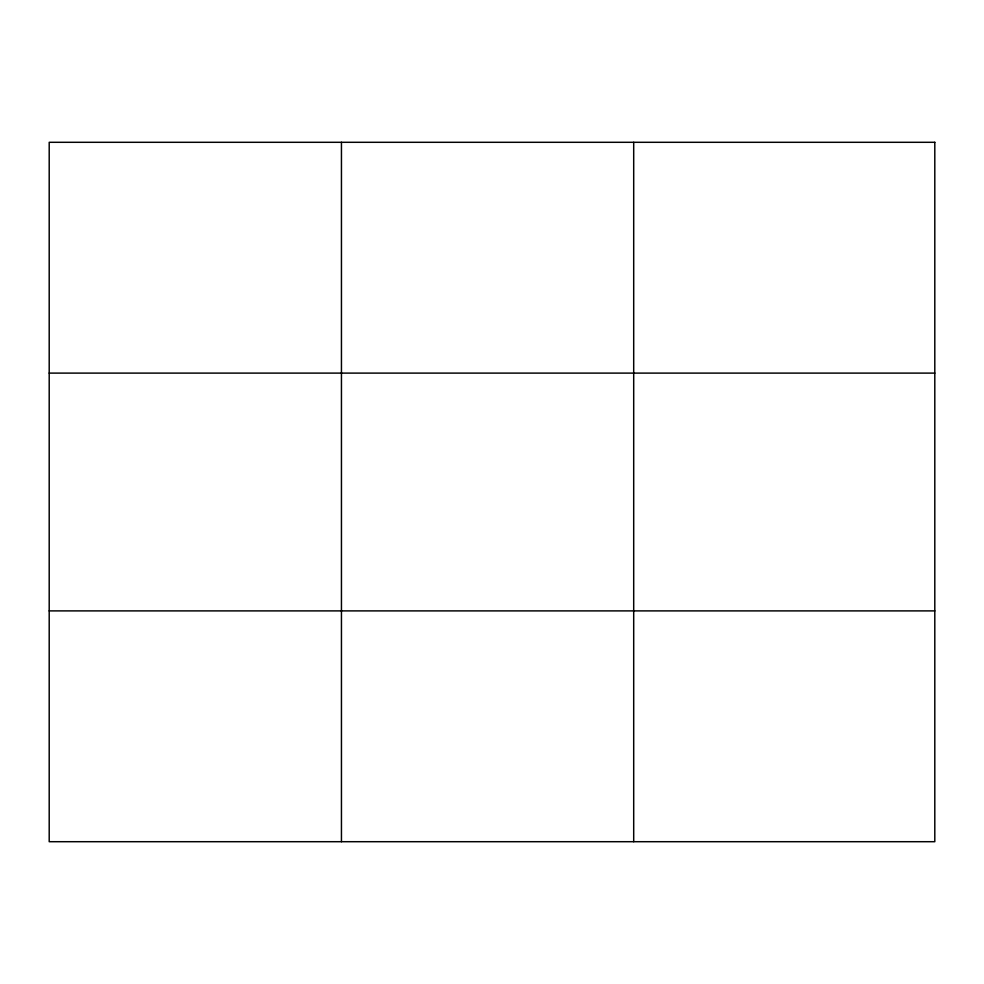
<?xml version="1.0" encoding="UTF-8"?>
<svg xmlns="http://www.w3.org/2000/svg" width="984" height="984" viewBox="0 0 984 984"><rect width="100%" height="100%" fill="white"/><g stroke="black" fill="none" stroke-linecap="round" stroke-linejoin="round"><path stroke-width="1.48" d="M341.448 841.701L341.448 142.299M633.696 841.701L633.696 142.299M49.2 373.108L934.8 373.108M49.2 610.892L934.8 610.892M934.8 142.299L934.8 841.701L49.2 841.701L49.2 142.299L934.8 142.299"/></g></svg>
